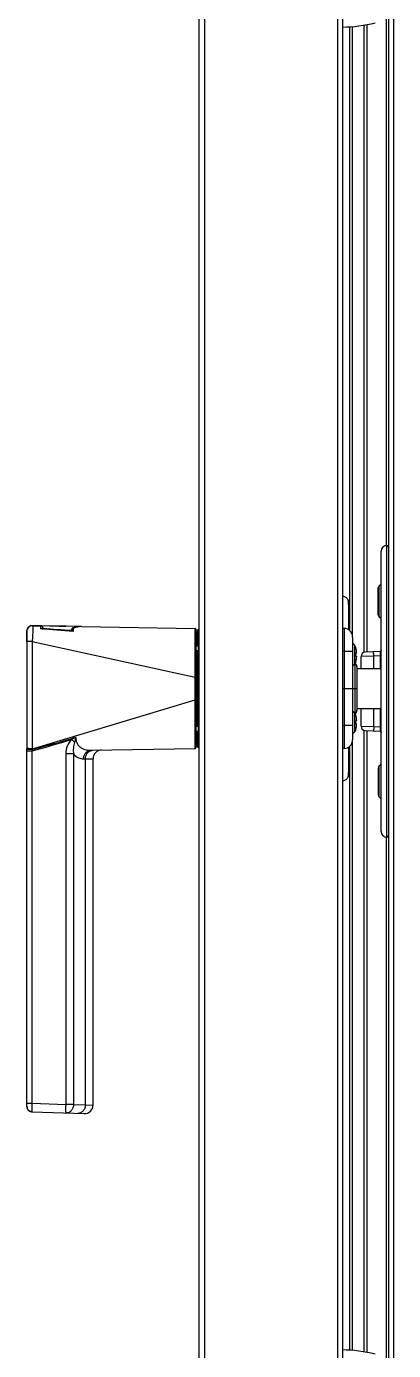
# Model space of a CAD drawing. Header units: millimetres. Extents: x -1319 to 3519, y -1539 to 2345.
# Drawn here: x -1319.3 to -1191.1, y 215.4 to 678.3 of the extents above; entities that cross this region are included whole.
import ezdxf

# ---------------------------------------------------------------- set-up
doc = ezdxf.new("R2010")
doc.units = ezdxf.units.MM
doc.header["$LTSCALE"] = 65.395
doc.layers.get('0').update_dxf_attribs({"linetype": 'CONTINUOUS'})

msp = doc.modelspace()

# ---------------------------------------------------------------- linework, layer by layer
at = {"linetype": 'Continuous'}
for p, q in [((-1258.94, -69.63), (-1258.94, 963.37)), ((-1257.14, 960.37), (-1257.14, -66.63)), ((-1210.74, 960.37), (-1210.74, -66.63)), ((-1208.94, 960.37), (-1208.94, -66.63)), ((-1192.94, 960.17), (-1192.94, -82.63)), ((-1191.14, 960.17), (-1191.14, -159.33)), ((-1193.64, 900.58), (-1193.64, 496.85)), ((-1206.44, 467.08), (-1206.44, 678.26)), ((-1205.44, 464.86), (-1205.44, 678.31)), ((-1201.44, 678.83), (-1201.44, 459.47)), ((-1200.44, 679.03), (-1200.44, 459.58)), ((-1193.44, 479.52), (-1193.44, 496.87)), ((-1195.44, 396.87), (-1195.44, 494.87)), ((-1196.44, 472.68), (-1196.44, 482.05)), ((-1196.12, 482.79), (-1195.44, 483.41)), ((-1196.12, 471.95), (-1196.12, 482.79)), ((-1206.98, 477.84), (-1206.98, 477.84)), ((-1193.44, 475.23), (-1193.44, 479.52)), ((-1193.44, 445.87), (-1193.44, 475.23)), ((-1317.22, 468.82), (-1317.21, 468.82)), ((-1317.19, 468.82), (-1314.67, 468.78)), ((-1314.14, 468.77), (-1317.19, 468.82)), ((-1314.38, 468.58), (-1314.37, 467.68)), ((-1311.25, 468.72), (-1314.14, 468.77)), ((-1314.05, 467.66), (-1314.05, 467.7)), ((-1313.48, 467.75), (-1313.48, 467.79)), ((-1308.34, 468.67), (-1311.25, 468.72)), ((-1307.91, 468.67), (-1305.7, 468.63)), ((-1300.64, 468.55), (-1305.28, 468.62)), ((-1300.13, 468.54), (-1260.39, 467.87)), ((-1208.4, 467.86), (-1208.94, 467.87)), ((-1196.12, 471.95), (-1195.44, 471.33)), ((-1195.44, 471.33), (-1196.12, 471.95)), ((-1319.25, 466.87), (-1319.28, 465.87)), ((-1319.28, 465.87), (-1319.26, 463.36)), ((-1319.22, 465.87), (-1319.28, 465.87)), ((-1319.24, 466.87), (-1319.27, 465.87)), ((-1319.27, 465.87), (-1319.24, 463.36)), ((-1319.26, 463.36), (-1319.22, 463.36)), ((-1319.21, 466.87), (-1319.25, 466.87)), ((-1319.22, 466.82), (-1319.22, 463.25)), ((-1319.22, 466.82), (-1319.22, 466.82)), ((-1319.21, 463.25), (-1319.21, 425.92)), ((-1317.31, 463.25), (-1319.21, 463.25)), ((-1317.31, 463.25), (-1317.31, 425.8)), ((-1317.31, 463.25), (-1260.41, 450.88)), ((-1303.54, 467.34), (-1303.54, 467.12)), ((-1303.08, 467.24), (-1303.07, 466.81)), ((-1303.01, 467.52), (-1303.02, 466.8)), ((-1260.04, 426.21), (-1260.04, 467.53)), ((-1259.74, 461.51), (-1259.74, 466.89)), ((-1259.24, 426.35), (-1259.24, 467.39)), ((-1259.24, 467.39), (-1258.94, 467.38)), ((-1205.44, 464.86), (-1205.44, 428.88)), ((-1260.38, 460.39), (-1260.37, 461.78)), ((-1260.38, 459.86), (-1260.38, 460.39)), ((-1260.04, 461.77), (-1259.74, 461.77)), ((-1259.74, 433.45), (-1259.74, 460.29)), ((-1208.4, 459.86), (-1208.94, 459.87)), ((-1208.4, 459.86), (-1208.4, 433.88)), ((-1205.44, 459.86), (-1208.4, 459.86)), ((-1204.58, 455.59), (-1204.58, 461.84)), ((-1204.33, 461.22), (-1204.58, 461.84)), ((-1204.35, 461.21), (-1204.33, 461.21)), ((-1204.35, 459.21), (-1204, 459.21)), ((-1195.65, 459.83), (-1201.02, 459.55)), ((-1195.68, 458.33), (-1198.02, 458.21)), ((-1195.68, 453.87), (-1195.68, 458.33)), ((-1195.44, 458.33), (-1195.68, 458.33)), ((-1260.04, 457.77), (-1259.74, 457.77)), ((-1204.69, 455.42), (-1204.69, 438.32)), ((-1204.33, 456.21), (-1204.58, 455.59)), ((-1204, 458.21), (-1204.35, 458.21)), ((-1204.33, 456.21), (-1204.35, 456.21)), ((-1203.94, 454.47), (-1203.94, 439.26)), ((-1203.94, 453.87), (-1195.44, 453.87)), ((-1203.94, 453.87), (-1195.44, 453.87)), ((-1198.02, 458.21), (-1202.44, 458.05)), ((-1202.44, 453.87), (-1202.44, 458.05)), ((-1198.02, 453.87), (-1198.02, 458.21)), ((-1260.41, 442.86), (-1260.41, 450.88)), ((-1260.41, 450.88), (-1260.04, 450.88)), ((-1208.69, 446.87), (-1208.4, 446.87)), ((-1208.4, 446.87), (-1203.94, 446.87)), ((-1193.44, 416.51), (-1193.44, 445.87)), ((-1317.24, 425.81), (-1260.41, 442.86)), ((-1260.41, 442.86), (-1260.04, 442.86)), ((-1203.94, 439.87), (-1195.44, 439.87)), ((-1203.94, 439.87), (-1195.44, 439.87)), ((-1202.44, 433.69), (-1202.44, 439.87)), ((-1198.02, 433.53), (-1198.02, 439.87)), ((-1195.68, 433.41), (-1195.68, 439.87)), ((-1260.04, 435.96), (-1259.74, 435.96)), ((-1204.58, 431.9), (-1204.58, 438.15)), ((-1204.33, 437.53), (-1204.58, 438.15)), ((-1204.35, 437.53), (-1204.33, 437.53)), ((-1204.35, 435.53), (-1204, 435.53)), ((-1260.37, 433.35), (-1260.37, 433.87)), ((-1260.04, 431.96), (-1259.74, 431.96)), ((-1259.74, 426.85), (-1259.74, 431.96)), ((-1208.4, 433.88), (-1208.94, 433.87)), ((-1205.44, 433.88), (-1208.4, 433.88)), ((-1204.33, 432.52), (-1204.58, 431.9)), ((-1204, 434.53), (-1204.35, 434.53)), ((-1204.33, 432.53), (-1204.35, 432.53)), ((-1202.44, 433.69), (-1198.02, 433.53)), ((-1201.44, 432.27), (-1201.44, 214.91)), ((-1201.02, 432.19), (-1195.65, 431.91)), ((-1200.44, 432.16), (-1200.44, 214.71)), ((-1198.02, 433.53), (-1195.68, 433.41)), ((-1195.44, 433.41), (-1195.68, 433.41)), ((-1195.61, 431.8), (-1195.53, 431.69)), ((-1319.22, 425.92), (-1319.22, 425.06)), ((-1319.21, 425.06), (-1319.21, 425.92)), ((-1258.94, 426.35), (-1259.24, 426.35)), ((-1206.44, 215.48), (-1206.44, 426.66)), ((-1205.44, 215.42), (-1205.44, 428.88)), ((-1319.21, 301.87), (-1319.21, 425.06)), ((-1319.21, 425.06), (-1317.32, 425.06)), ((-1317.32, 301.87), (-1317.32, 425.06)), ((-1305.6, 423.98), (-1305.6, 301.46)), ((-1302.84, 423.98), (-1305.6, 423.98)), ((-1302.84, 423.98), (-1302.84, 301.46)), ((-1299.33, 422.26), (-1298.7, 422.27)), ((-1298.7, 422.27), (-1296.03, 422.32)), ((-1298.7, 301.31), (-1298.7, 422.27)), ((-1296.79, 425.26), (-1260.39, 425.86)), ((-1296.79, 425.26), (-1260.39, 425.86)), ((-1296.03, 301.23), (-1296.03, 422.32)), ((-1208.4, 425.88), (-1208.94, 425.87)), ((-1196.44, 419.05), (-1196.44, 409.68)), ((-1196.12, 419.79), (-1195.44, 420.41)), ((-1196.12, 408.95), (-1196.12, 419.79)), ((-1193.44, 412.22), (-1193.44, 416.51)), ((-1193.44, 394.87), (-1193.44, 412.22)), ((-1196.12, 408.95), (-1195.44, 408.33)), ((-1195.44, 408.33), (-1196.12, 408.95)), ((-1193.64, 394.89), (-1193.64, 83.36)), ((-1319.24, 305.12), (-1319.24, 300.87)), ((-1319.24, 305.12), (-1319.24, 300.87)), ((-1319.21, 301.87), (-1317.32, 301.87)), ((-1317.32, 301.87), (-1305.6, 301.46)), ((-1302.84, 301.46), (-1305.6, 301.46)), ((-1302.84, 301.46), (-1298.7, 301.31)), ((-1298.7, 301.31), (-1296.03, 301.23)), ((-1319.24, 300.87), (-1319.24, 300.87)), ((-1319.24, 300.87), (-1319.22, 300.87)), ((-1317.31, 298.87), (-1317.31, 298.87)), ((-1317.29, 298.87), (-1299.13, 298.23))]:
    msp.add_line(p, q, dxfattribs=at)
for points in [[(-1314.14, 468.77), (-1314.23, 468.77), (-1314.29, 468.76)], [(-1195.66, 459.9), (-1195.74, 459.84), (-1195.79, 459.83)], [(-1195.51, 460.08), (-1195.58, 459.98), (-1195.66, 459.9)], [(-1195.44, 460.35), (-1195.44, 460.32), (-1195.46, 460.2), (-1195.51, 460.08)], [(-1195.78, 431.91), (-1195.7, 431.87), (-1195.61, 431.8)], [(-1195.53, 431.69), (-1195.47, 431.57), (-1195.44, 431.43), (-1195.44, 431.39)]]:
    msp.add_lwpolyline(points, dxfattribs=at)
for centre, radius, start, end in [((-1209.88, 728.36), 50.25, 271.0717, 284.2025), ((-1193.44, 494.87), 2, 90, 180), ((-1193.44, 496.37), 0.5, 0, 90), ((-1195.44, 482.05), 1, 132.5104, 180), ((-1217.4, 471.87), 12.01, 24.1714, 29.8618), ((-1195.44, 472.68), 1, 180, 227.4896), ((-1317.25, 466.82), 2, 89.0452, 178.5), ((-1317.24, 466.82), 2, 107.838, 178.5017), ((-1317.22, 466.82), 2, 89.0485, 179.9968), ((-1317.24, 466.82), 2, 105.7829, 107.8351), ((-1317.24, 466.81), 2.01, 89.4448, 105.7385), ((-1317.24, 466.84), 1.98, 89.0452, 89.4057), ((-1314.21, 468.39), 0.382, 126.7273, 132.1683), ((-1640.68, -3807.59), 4287.7, 85.48322, 85.63542), ((-1314.23, 468.41), 0.359, 98.9868, 101.7518), ((-1314.7, 467.47), 0.69, 16.2469, 20.2065), ((-1305.54, 452.39), 16.23, 89.0711, 89.9914), ((-1300.1, 462.89), 5.65, 95.3924, 97.2069), ((-1260.39, 467.53), 0.35, 0.0051, 89.0452), ((-1208.44, 464.86), 3, 0, 89.25), ((-1318.74, 463.37), 0.504, 180.5586, 196.8284), ((-1303.43, 466.7), 0.371, 16.7645, 26.6356), ((-1259.24, 466.89), 0.5, 89.5, 180), ((-1260.24, 462.32), 0.5, 293.6807, 360), ((-1205.95, 461.21), 1.5, 24.7199, 70.2058), ((-1210.96, 458.9), 7.01, 17.6944, 19.259), ((-1211.51, 458.71), 7.17, 356.0052, 3.9948), ((-1210.97, 458.9), 7.01, 16.1368, 17.6943), ((-1210.97, 458.9), 7.02, 15.8314, 16.1369), ((-1210.98, 458.9), 7.02, 14.5796, 15.8312), ((-1210.98, 458.9), 7.03, 14.0052, 14.5796), ((-1210.99, 458.89), 7.04, 13.0163, 14.0051), ((-1211, 458.89), 7.04, 12.2815, 13.0163), ((-1211.01, 458.89), 7.05, 11.4434, 12.2815), ((-1211.02, 458.89), 7.07, 10.5873, 11.4433), ((-1211.04, 458.88), 7.09, 9.8671, 10.5874), ((-1211.06, 458.88), 7.11, 8.8508, 9.8668), ((-1211.09, 458.88), 7.14, 8.2976, 8.8511), ((-1211.14, 458.87), 7.19, 6.7465, 8.296), ((-1208.18, 459.47), 4.18, 2.3499, 3.3845), ((-1208.22, 459.46), 4.22, 1.9491, 2.351), ((-1208.24, 459.46), 4.24, 1.3631, 1.9489), ((-1208.26, 459.46), 4.26, 0.8925, 1.3633), ((-1208.27, 459.46), 4.27, 0.4059, 0.8925), ((-1208.27, 459.46), 4.28, 359.4632, 0.406), ((-1208.27, 459.46), 4.27, 358.9086, 359.4634), ((-1208.25, 459.46), 4.26, 358.5224, 358.9085), ((-1208.23, 459.46), 4.24, 357.8841, 358.5227), ((-1208.21, 459.46), 4.21, 357.575, 357.8838), ((-1208.17, 459.46), 4.18, 356.6153, 357.576), ((-1200.94, 458.05), 1.5, 93, 180), ((-1195.69, 460.58), 0.75, 273, 289.6839), ((-1205.95, 456.21), 1.5, 289.7942, 335.2801), ((-1205.44, 454.47), 1.5, 0, 53.2681), ((-1210.96, 458.52), 7.01, 340.741, 342.3056), ((-1210.97, 458.53), 7.01, 342.3057, 343.8632), ((-1210.97, 458.53), 7.02, 343.8631, 344.1686), ((-1210.98, 458.53), 7.02, 344.1688, 345.4204), ((-1210.98, 458.53), 7.03, 345.4204, 345.9948), ((-1210.99, 458.53), 7.04, 345.9949, 346.9837), ((-1211, 458.53), 7.04, 346.9837, 347.7185), ((-1211.01, 458.54), 7.05, 347.7185, 348.5566), ((-1211.02, 458.54), 7.07, 348.5567, 349.4127), ((-1211.04, 458.54), 7.09, 349.4126, 350.1329), ((-1211.06, 458.55), 7.11, 350.1332, 351.1492), ((-1211.09, 458.55), 7.14, 351.1489, 351.7024), ((-1211.14, 458.56), 7.19, 351.704, 353.2535), ((-1208.17, 457.97), 4.18, 2.424, 3.3847), ((-1208.21, 457.97), 4.21, 2.1162, 2.425), ((-1208.23, 457.96), 4.24, 1.4773, 2.1159), ((-1208.25, 457.96), 4.26, 1.0915, 1.4776), ((-1208.27, 457.96), 4.27, 0.5366, 1.0914), ((-1208.27, 457.96), 4.28, 0.103, 0.5368), ((-1208.28, 457.96), 4.28, 359.594, 0.103), ((-1208.27, 457.96), 4.27, 359.1075, 359.5941), ((-1208.26, 457.96), 4.26, 358.6368, 359.1074), ((-1208.24, 457.96), 4.24, 358.0511, 358.637), ((-1208.22, 457.96), 4.22, 357.649, 358.0509), ((-1208.18, 457.96), 4.18, 356.6155, 357.6501), ((-1208.69, 447.12), 0.25, 180, 270), ((-1208.69, 446.62), 0.25, 90, 180), ((-4798.51, 422), 3538.17, 0.19225, 0.33769), ((-1205.95, 437.53), 1.5, 24.7199, 70.2058), ((-1205.44, 439.26), 1.5, 306.7319, 360), ((-1210.96, 435.21), 7.01, 17.6944, 19.259), ((-1211.51, 435.03), 7.17, 359.9987, 3.9948), ((-1210.97, 435.21), 7.01, 16.1368, 17.6943), ((-1210.97, 435.21), 7.02, 15.8314, 16.1369), ((-1210.98, 435.21), 7.02, 14.5796, 15.8312), ((-1210.98, 435.21), 7.03, 14.0052, 14.5796), ((-1210.99, 435.21), 7.04, 13.0163, 14.0051), ((-1211, 435.2), 7.04, 12.2815, 13.0163), ((-1211.01, 435.2), 7.05, 11.4434, 12.2815), ((-1211.02, 435.2), 7.07, 10.5873, 11.4433), ((-1211.04, 435.2), 7.09, 9.8671, 10.5874), ((-1211.06, 435.19), 7.11, 8.8508, 9.8668), ((-1211.09, 435.19), 7.14, 8.2976, 8.8511), ((-1211.14, 435.18), 7.19, 6.7465, 8.296), ((-1208.18, 435.78), 4.18, 2.3499, 3.3845), ((-1208.22, 435.78), 4.22, 1.9491, 2.351), ((-1208.24, 435.78), 4.24, 1.3631, 1.9489), ((-1208.26, 435.78), 4.26, 0.8925, 1.3633), ((-1208.27, 435.78), 4.27, 0.4059, 0.8925), ((-1208.27, 435.78), 4.28, 359.4632, 0.406), ((-1208.27, 435.78), 4.27, 358.9086, 359.4634), ((-1208.25, 435.77), 4.26, 358.5224, 358.9085), ((-1208.23, 435.77), 4.24, 357.8841, 358.5227), ((-1208.21, 435.77), 4.21, 357.575, 357.8838), ((-1208.17, 435.77), 4.18, 356.6153, 357.576), ((-1260.24, 431.42), 0.5, 0, 66.3193), ((-1205.95, 432.53), 1.5, 289.7942, 335.2801), ((-1211.51, 435.03), 7.17, 356.0052, 0.0013), ((-1210.96, 434.84), 7.01, 340.741, 342.3056), ((-1210.97, 434.84), 7.01, 342.3057, 343.8632), ((-1210.97, 434.84), 7.02, 343.8631, 344.1686), ((-1210.98, 434.84), 7.02, 344.1688, 345.4204), ((-1210.98, 434.84), 7.03, 345.4204, 345.9948), ((-1210.99, 434.84), 7.04, 345.9949, 346.9837), ((-1211, 434.85), 7.04, 346.9837, 347.7185), ((-1211.01, 434.85), 7.05, 347.7185, 348.5566), ((-1211.02, 434.85), 7.07, 348.5567, 349.4127), ((-1211.04, 434.85), 7.09, 349.4126, 350.1329), ((-1211.06, 434.86), 7.11, 350.1332, 351.1492), ((-1211.09, 434.86), 7.14, 351.1489, 351.7024), ((-1211.14, 434.87), 7.19, 351.704, 353.2535), ((-1208.17, 434.28), 4.18, 2.424, 3.3847), ((-1208.21, 434.28), 4.21, 2.1162, 2.425), ((-1208.23, 434.28), 4.24, 1.4773, 2.1159), ((-1208.25, 434.28), 4.26, 1.0915, 1.4776), ((-1208.27, 434.28), 4.27, 0.5366, 1.0914), ((-1208.27, 434.28), 4.28, 0.103, 0.5368), ((-1208.28, 434.28), 4.28, 359.594, 0.103), ((-1208.27, 434.28), 4.27, 359.1075, 359.5941), ((-1208.26, 434.28), 4.26, 358.6368, 359.1074), ((-1208.24, 434.27), 4.24, 358.0511, 358.637), ((-1208.22, 434.27), 4.22, 357.649, 358.0509), ((-1208.18, 434.27), 4.18, 356.6155, 357.6501), ((-1200.94, 433.69), 1.5, 180, 267), ((-1195.69, 431.16), 0.75, 70.3147, 86.9998), ((-1465.42, 964.52), 559.42, 285.351, 286.8309), ((-1251.22, 476.4), 70.48, 222.1895, 223.3194), ((-1260.39, 426.21), 0.35, 270.9547, 359.9928), ((-1259.24, 426.85), 0.5, 180, 270.5), ((-1208.44, 428.88), 3, 270.75, 360), ((-1267.98, 413.36), 50.71, 166.0295, 166.6582), ((-1298.33, 425.69), 18.98, 179.676, 180.2988), ((-1320.99, 424.69), 3.91, 13.4993, 16.6767), ((-1296.1, 422.94), 2.33, 106.6474, 111.3147), ((-1293.03, 422.32), 3, 90.9548, 180), ((-1217.4, 421.87), 12.01, 330.1382, 335.8305), ((-1195.44, 419.05), 1, 132.5104, 180), ((-1195.44, 409.68), 1, 180, 227.4896), ((-1193.44, 396.87), 2, 180, 270), ((-1193.44, 395.37), 0.5, 270, 360), ((-1299.03, 301.23), 3, 268, 360), ((-1317.23, 300.87), 2.01, 180.0444, 193.2585), ((-1317.24, 300.87), 2, 180, 268), ((-1317.22, 300.87), 2, 180.0029, 267.997), ((-1317.25, 300.87), 1.99, 193.256, 200.6188), ((-1317.24, 300.87), 2, 200.6405, 210.4294), ((-1317.24, 300.87), 2, 210.4373, 217.7349), ((-1317.23, 300.88), 2.01, 217.7535, 227.6159), ((-1317.24, 300.87), 2, 227.6188, 234.7885), ((-1317.24, 300.87), 2, 234.8108, 244.9305), ((-1317.24, 300.86), 1.99, 244.9366, 251.8963), ((-1317.24, 300.88), 2.01, 251.9269, 267.9441), ((-1209.88, 165.38), 50.25, 75.7975, 88.9283)]:
    msp.add_arc(centre, radius, start, end, dxfattribs=at)
msp.add_ellipse((-1317.22, 466.82), major_axis=(2, -0.03), ratio=0.999998, start_param=1.570796, end_param=3.158258, dxfattribs=at)
for points, knots in [([(-1208.94, 479.29), (-1208.74, 479.25), (-1208.33, 479.11), (-1207.79, 478.79), (-1207.33, 478.36), (-1207.08, 478.02), (-1206.98, 477.84)], [0, 0, 0, 0, 0.251869, 0.503334, 0.753601, 1, 1, 1, 1]), ([(-1206.8, 467.35), (-1206.78, 467.79), (-1206.74, 468.77), (-1206.7, 470.32), (-1206.69, 471.71), (-1206.7, 472.86), (-1206.71, 473.71), (-1206.73, 474.51), (-1206.75, 475.26), (-1206.78, 475.93), (-1206.81, 476.52), (-1206.84, 476.95), (-1206.87, 477.25), (-1206.89, 477.43), (-1206.91, 477.57), (-1206.93, 477.69), (-1206.96, 477.78), (-1206.97, 477.83), (-1206.98, 477.84)], [0, 0, 0, 0, 0.126222, 0.277972, 0.442502, 0.525247, 0.605977, 0.682986, 0.754648, 0.819451, 0.876031, 0.923205, 0.942953, 0.960003, 0.974275, 0.985708, 0.994272, 1, 1, 1, 1]), ([(-1317.19, 468.82), (-1317.17, 468.82), (-1317.15, 468.78), (-1317.13, 468.7), (-1317.11, 468.56), (-1317.1, 468.29), (-1317.09, 467.82), (-1317.1, 467.14), (-1317.13, 466.3), (-1317.17, 465.35), (-1317.24, 464.32), (-1317.29, 463.61), (-1317.31, 463.25)], [0, 0, 0, 0, 0.006916, 0.021882, 0.045918, 0.07902, 0.171366, 0.295612, 0.446933, 0.619327, 0.80611, 1, 1, 1, 1]), ([(-1314.38, 468.58), (-1314.4, 468.61), (-1314.48, 468.7), (-1314.59, 468.78), (-1314.67, 468.78)], [0, 0, 0, 0, 0.322255, 1, 1, 1, 1]), ([(-1314.44, 468.7), (-1314.41, 468.72), (-1314.36, 468.74), (-1314.32, 468.76), (-1314.3, 468.76)], [0, 0, 0, 0, 0.742384, 1, 1, 1, 1]), ([(-1314.12, 467.84), (-1314.14, 467.88), (-1314.21, 468), (-1314.3, 468.11), (-1314.38, 468.18)], [0, 0, 0, 0, 0.286272, 1, 1, 1, 1]), ([(-1313.54, 468.14), (-1313.58, 468.23), (-1313.66, 468.4), (-1313.81, 468.6), (-1313.97, 468.73), (-1314.09, 468.77), (-1314.14, 468.77)], [0, 0, 0, 0, 0.332709, 0.602684, 0.818118, 1, 1, 1, 1]), ([(-1314.05, 467.7), (-1314.06, 467.72), (-1314.08, 467.76), (-1314.1, 467.81), (-1314.12, 467.84)], [0, 0, 0, 0, 0.258935, 1, 1, 1, 1]), ([(-1314.05, 467.7), (-1314.03, 467.82), (-1313.9, 468.04), (-1313.66, 468.14), (-1313.54, 468.14)], [0, 0, 0, 0, 0.48906, 1, 1, 1, 1]), ([(-1313.88, 467.65), (-1313.83, 467.7), (-1313.7, 467.78), (-1313.55, 467.8), (-1313.48, 467.79)], [0, 0, 0, 0, 0.488058, 1, 1, 1, 1]), ([(-1313.84, 467.65), (-1313.81, 467.67), (-1313.71, 467.73), (-1313.57, 467.76), (-1313.48, 467.75)], [0, 0, 0, 0, 0.243893, 1, 1, 1, 1]), ([(-1313.48, 467.79), (-1313.48, 467.83), (-1313.48, 467.94), (-1313.5, 468.06), (-1313.54, 468.14)], [0, 0, 0, 0, 0.263348, 1, 1, 1, 1]), ([(-1313.49, 467.62), (-1313.49, 467.63), (-1313.48, 467.68), (-1313.48, 467.72), (-1313.48, 467.75)], [0, 0, 0, 0, 0.288342, 1, 1, 1, 1]), ([(-1305.54, 468.63), (-1305.75, 468.63), (-1306.21, 468.62), (-1306.92, 468.63), (-1307.64, 468.65), (-1308.11, 468.67), (-1308.34, 468.67)], [0, 0, 0, 0, 0.230996, 0.491575, 0.75759, 1, 1, 1, 1]), ([(-1303.1, 468.04), (-1303.14, 468.03), (-1303.22, 467.99), (-1303.32, 467.92), (-1303.4, 467.84), (-1303.45, 467.75), (-1303.48, 467.66), (-1303.51, 467.52), (-1303.53, 467.42), (-1303.54, 467.34)], [0, 0, 0, 0, 0.15799, 0.294537, 0.414705, 0.527048, 0.639194, 0.754753, 1, 1, 1, 1]), ([(-1303.23, 467.7), (-1303.26, 467.68), (-1303.32, 467.64), (-1303.41, 467.56), (-1303.48, 467.46), (-1303.52, 467.38), (-1303.54, 467.34)], [0, 0, 0, 0, 0.221834, 0.458181, 0.71764, 1, 1, 1, 1]), ([(-1303.1, 467.76), (-1303.12, 467.76), (-1303.16, 467.74), (-1303.2, 467.72), (-1303.23, 467.7)], [0, 0, 0, 0, 0.273316, 1, 1, 1, 1]), ([(-1302.52, 468.23), (-1302.56, 468.22), (-1302.76, 468.16), (-1302.95, 468.09), (-1303.1, 468.04)], [0, 0, 0, 0, 0.244748, 1, 1, 1, 1]), ([(-1302.93, 467.82), (-1302.93, 467.84), (-1302.96, 467.93), (-1303.03, 468.02), (-1303.1, 468.04)], [0, 0, 0, 0, 0.271609, 1, 1, 1, 1]), ([(-1302.93, 467.82), (-1302.94, 467.81), (-1303, 467.8), (-1303.06, 467.78), (-1303.1, 467.76)], [0, 0, 0, 0, 0.276201, 1, 1, 1, 1]), ([(-1302.49, 468.1), (-1302.63, 468.05), (-1302.84, 467.95), (-1302.99, 467.71), (-1303.01, 467.59), (-1303.01, 467.52)], [0, 0, 0, 0, 0.551442, 0.775772, 1, 1, 1, 1]), ([(-1300.64, 468.55), (-1300.94, 468.55), (-1301.58, 468.49), (-1302.19, 468.33), (-1302.52, 468.23)], [0, 0, 0, 0, 0.468441, 1, 1, 1, 1]), ([(-1300.81, 468.5), (-1300.94, 468.48), (-1301.51, 468.39), (-1302.07, 468.23), (-1302.49, 468.1)], [0, 0, 0, 0, 0.23155, 1, 1, 1, 1]), ([(-1300.13, 468.54), (-1300.17, 468.54), (-1300.34, 468.54), (-1300.51, 468.53), (-1300.63, 468.52)], [0, 0, 0, 0, 0.242519, 1, 1, 1, 1]), ([(-1260.37, 461.78), (-1260.37, 462.24), (-1260.37, 463.09), (-1260.37, 464.3), (-1260.37, 465.35), (-1260.37, 466.12), (-1260.37, 466.64), (-1260.37, 466.96), (-1260.37, 467.23), (-1260.38, 467.46), (-1260.38, 467.63), (-1260.38, 467.75), (-1260.38, 467.81), (-1260.38, 467.85), (-1260.39, 467.86), (-1260.38, 467.87), (-1260.39, 467.87)], [0, 0, 0, 0, 0.223335, 0.422588, 0.595233, 0.739122, 0.799742, 0.852567, 0.89745, 0.934295, 0.963011, 0.983531, 0.990717, 0.995853, 0.998943, 1, 1, 1, 1]), ([(-1208.4, 467.86), (-1208.4, 467.86), (-1208.4, 467.86), (-1208.4, 467.85), (-1208.4, 467.84), (-1208.4, 467.82), (-1208.4, 467.8), (-1208.4, 467.76), (-1208.4, 467.7), (-1208.39, 467.62), (-1208.39, 467.51), (-1208.39, 467.39), (-1208.39, 467.19), (-1208.39, 466.89), (-1208.39, 466.49), (-1208.39, 466.03), (-1208.39, 465.5), (-1208.39, 464.92), (-1208.39, 464.29), (-1208.39, 463.62), (-1208.39, 462.66), (-1208.4, 461.4), (-1208.4, 460.38), (-1208.4, 459.86)], [0, 0, 0, 0, 0.000325, 0.001238, 0.002748, 0.004858, 0.007566, 0.010872, 0.019267, 0.030024, 0.043117, 0.058514, 0.076179, 0.118137, 0.168586, 0.227041, 0.29294, 0.365647, 0.444464, 0.52863, 0.617335, 0.804913, 1, 1, 1, 1]), ([(-1319.22, 466.82), (-1319.22, 466.82), (-1319.22, 466.81), (-1319.22, 466.8), (-1319.22, 466.78), (-1319.22, 466.74), (-1319.22, 466.66), (-1319.22, 466.54), (-1319.22, 466.39), (-1319.22, 466.21), (-1319.22, 466), (-1319.22, 465.67), (-1319.21, 465.21), (-1319.21, 464.6), (-1319.21, 463.94), (-1319.21, 463.49), (-1319.21, 463.25)], [0, 0, 0, 0, 0.001201, 0.004773, 0.010717, 0.019031, 0.042753, 0.07575, 0.117741, 0.168337, 0.227026, 0.293235, 0.445374, 0.618496, 0.805776, 1, 1, 1, 1]), ([(-1303.56, 466.85), (-1303.55, 466.9), (-1303.54, 466.99), (-1303.54, 467.08), (-1303.54, 467.12)], [0, 0, 0, 0, 0.562593, 1, 1, 1, 1]), ([(-1303.54, 467.34), (-1303.51, 467.39), (-1303.45, 467.46), (-1303.37, 467.53), (-1303.3, 467.57), (-1303.24, 467.58), (-1303.19, 467.56), (-1303.14, 467.52), (-1303.11, 467.46), (-1303.08, 467.37), (-1303.08, 467.29), (-1303.08, 467.24)], [0, 0, 0, 0, 0.224016, 0.325021, 0.418758, 0.509305, 0.559865, 0.623803, 0.711695, 0.812888, 1, 1, 1, 1]), ([(-1303.21, 466.99), (-1303.23, 467.01), (-1303.33, 467.08), (-1303.45, 467.12), (-1303.54, 467.12)], [0, 0, 0, 0, 0.241057, 1, 1, 1, 1]), ([(-1303.1, 466.87), (-1303.12, 466.9), (-1303.15, 466.95), (-1303.19, 466.99), (-1303.21, 466.99)], [0, 0, 0, 0, 0.743769, 1, 1, 1, 1]), ([(-1303.08, 467.24), (-1303.08, 467.24), (-1303.07, 467.24), (-1303.06, 467.24), (-1303.04, 467.24), (-1303.03, 467.24), (-1303.02, 467.24)], [0, 0, 0, 0, 0.064916, 0.253748, 0.56601, 1, 1, 1, 1]), ([(-1260.41, 450.88), (-1260.41, 451.66), (-1260.39, 454.65), (-1260.38, 457.65), (-1260.38, 459.86)], [0, 0, 0, 0, 0.26189, 1, 1, 1, 1]), ([(-1198.02, 458.21), (-1198.03, 458.3), (-1198.04, 458.5), (-1198.05, 458.77), (-1198.06, 459.03), (-1198.07, 459.25), (-1198.07, 459.42), (-1198.08, 459.52), (-1198.08, 459.59), (-1198.08, 459.63), (-1198.08, 459.67), (-1198.07, 459.69), (-1198.08, 459.71), (-1198.07, 459.71)], [0, 0, 0, 0, 0.194859, 0.382573, 0.555333, 0.706737, 0.831065, 0.881483, 0.923444, 0.956525, 0.980387, 0.994878, 1, 1, 1, 1]), ([(-1195.68, 458.33), (-1195.68, 458.43), (-1195.67, 458.62), (-1195.66, 458.9), (-1195.66, 459.15), (-1195.66, 459.38), (-1195.65, 459.54), (-1195.65, 459.65), (-1195.65, 459.71), (-1195.65, 459.76), (-1195.65, 459.8), (-1195.65, 459.82), (-1195.65, 459.83), (-1195.65, 459.83)], [0, 0, 0, 0, 0.194805, 0.382358, 0.555193, 0.706825, 0.831308, 0.881818, 0.92381, 0.956909, 0.980761, 0.995154, 1, 1, 1, 1]), ([(-1260.39, 425.86), (-1260.38, 425.86), (-1260.38, 425.88), (-1260.38, 425.89), (-1260.38, 425.92), (-1260.38, 425.99), (-1260.37, 426.1), (-1260.37, 426.27), (-1260.37, 426.5), (-1260.37, 426.77), (-1260.36, 427.09), (-1260.36, 427.61), (-1260.36, 428.38), (-1260.36, 429.43), (-1260.36, 430.64), (-1260.36, 431.51), (-1260.36, 431.96)], [0, 0, 0, 0, 0.001068, 0.004108, 0.009156, 0.016221, 0.036431, 0.064781, 0.101246, 0.145768, 0.198286, 0.258685, 0.402441, 0.575443, 0.775508, 1, 1, 1, 1]), ([(-1260.36, 431.96), (-1260.36, 432.08), (-1260.36, 432.54), (-1260.37, 433), (-1260.37, 433.35)], [0, 0, 0, 0, 0.242867, 1, 1, 1, 1]), ([(-1208.4, 433.88), (-1208.4, 433.36), (-1208.4, 432.34), (-1208.39, 431.08), (-1208.39, 430.12), (-1208.39, 429.45), (-1208.39, 428.82), (-1208.39, 428.24), (-1208.39, 427.71), (-1208.39, 427.25), (-1208.39, 426.84), (-1208.39, 426.55), (-1208.39, 426.35), (-1208.39, 426.23), (-1208.39, 426.12), (-1208.4, 426.04), (-1208.4, 425.98), (-1208.4, 425.94), (-1208.4, 425.92), (-1208.4, 425.9), (-1208.4, 425.89), (-1208.4, 425.88), (-1208.4, 425.88), (-1208.4, 425.88)], [0, 0, 0, 0, 0.195086, 0.382664, 0.471369, 0.555535, 0.634352, 0.707059, 0.772958, 0.831413, 0.881862, 0.92382, 0.941485, 0.956883, 0.969975, 0.980733, 0.989128, 0.992434, 0.995142, 0.997252, 0.998762, 0.999675, 1, 1, 1, 1]), ([(-1198.02, 433.53), (-1198.03, 433.43), (-1198.04, 433.24), (-1198.05, 432.97), (-1198.06, 432.71), (-1198.07, 432.49), (-1198.07, 432.32), (-1198.08, 432.22), (-1198.08, 432.15), (-1198.08, 432.1), (-1198.08, 432.07), (-1198.07, 432.05), (-1198.08, 432.03), (-1198.07, 432.03)], [0, 0, 0, 0, 0.194859, 0.382573, 0.555333, 0.706737, 0.831065, 0.881483, 0.923444, 0.956525, 0.980387, 0.994878, 1, 1, 1, 1]), ([(-1195.65, 431.91), (-1195.65, 431.91), (-1195.65, 431.92), (-1195.65, 431.94), (-1195.65, 431.98), (-1195.65, 432.02), (-1195.65, 432.09), (-1195.65, 432.2), (-1195.66, 432.36), (-1195.66, 432.59), (-1195.66, 432.84), (-1195.67, 433.12), (-1195.68, 433.31), (-1195.68, 433.41)], [0, 0, 0, 0, 0.004846, 0.019239, 0.043091, 0.076189, 0.118182, 0.168691, 0.293175, 0.444806, 0.617642, 0.805195, 1, 1, 1, 1]), ([(-1317.31, 425.8), (-1317.56, 425.8), (-1317.91, 425.81), (-1318.36, 425.82), (-1318.65, 425.84), (-1318.87, 425.85), (-1319.05, 425.87), (-1319.15, 425.89), (-1319.21, 425.91), (-1319.21, 425.92)], [0, 0, 0, 0, 0.384028, 0.555885, 0.705922, 0.828825, 0.920324, 0.977461, 1, 1, 1, 1]), ([(-1319.21, 425.92), (-1319.21, 425.9), (-1319.16, 425.85), (-1318.98, 425.77), (-1318.6, 425.68), (-1318.01, 425.62), (-1317.56, 425.6), (-1317.31, 425.59)], [0, 0, 0, 0, 0.033521, 0.094968, 0.309626, 0.625507, 1, 1, 1, 1]), ([(-1317.19, 425.6), (-1314.94, 426.15), (-1310.46, 427.33), (-1306, 428.59), (-1303.77, 429.23)], [0, 0, 0, 0, 0.500021, 1, 1, 1, 1]), ([(-1303.44, 429.06), (-1304.13, 428.43), (-1305.23, 426.82), (-1305.6, 424.92), (-1305.6, 423.98)], [0, 0, 0, 0, 0.499431, 1, 1, 1, 1]), ([(-1302.03, 429.74), (-1302.17, 429.7), (-1302.39, 429.62), (-1302.69, 429.55), (-1302.92, 429.49), (-1303.14, 429.43), (-1303.42, 429.3), (-1303.62, 429.17), (-1303.77, 429.13)], [0, 0, 0, 0, 0.249893, 0.375201, 0.500739, 0.625565, 0.750341, 1, 1, 1, 1]), ([(-1302.49, 428.04), (-1302.67, 427.38), (-1302.97, 426.04), (-1302.96, 424.65), (-1302.84, 423.98)], [0, 0, 0, 0, 0.500012, 1, 1, 1, 1]), ([(-1302.03, 429.74), (-1302.11, 429.45), (-1302.27, 428.89), (-1302.42, 428.32), (-1302.49, 428.04)], [0, 0, 0, 0, 0.50457, 1, 1, 1, 1]), ([(-1302.03, 429.74), (-1302.04, 429.32), (-1301.99, 428.52), (-1301.58, 427.44), (-1300.92, 426.62), (-1299.91, 425.87), (-1298.51, 425.35), (-1297.35, 425.25), (-1296.79, 425.26)], [0, 0, 0, 0, 0.159187, 0.305151, 0.43665, 0.558115, 0.784086, 1, 1, 1, 1]), ([(-1206.98, 415.89), (-1206.97, 415.91), (-1206.96, 415.96), (-1206.93, 416.05), (-1206.91, 416.16), (-1206.89, 416.31), (-1206.87, 416.49), (-1206.84, 416.78), (-1206.81, 417.21), (-1206.78, 417.8), (-1206.75, 418.48), (-1206.73, 419.23), (-1206.71, 420.03), (-1206.7, 420.87), (-1206.69, 422.02), (-1206.7, 423.42), (-1206.74, 424.97), (-1206.78, 425.94), (-1206.8, 426.39)], [0, 0, 0, 0, 0.005708, 0.014253, 0.025668, 0.039923, 0.056959, 0.076694, 0.123848, 0.180416, 0.245213, 0.316876, 0.393891, 0.474633, 0.557393, 0.721961, 0.873749, 1, 1, 1, 1]), ([(-1302.84, 423.98), (-1302.39, 423.42), (-1301.32, 422.52), (-1299.95, 422.25), (-1299.33, 422.26)], [0, 0, 0, 0, 0.538324, 1, 1, 1, 1]), ([(-1299.33, 422.26), (-1299.34, 422.64), (-1299.21, 423.4), (-1298.66, 424.39), (-1297.82, 425.08), (-1297.12, 425.25), (-1296.79, 425.26)], [0, 0, 0, 0, 0.266375, 0.523293, 0.766628, 1, 1, 1, 1]), ([(-1298.7, 422.27), (-1298.71, 422.87), (-1298.47, 423.8), (-1297.7, 424.71), (-1297.21, 425.01), (-1296.95, 425.11)], [0, 0, 0, 0, 0.516029, 0.763262, 1, 1, 1, 1]), ([(-1206.98, 415.89), (-1207.08, 415.72), (-1207.33, 415.38), (-1207.79, 414.95), (-1208.33, 414.63), (-1208.74, 414.49), (-1208.94, 414.44)], [0, 0, 0, 0, 0.246341, 0.496544, 0.748019, 1, 1, 1, 1]), ([(-1319.22, 300.87), (-1319.21, 300.87), (-1319.22, 300.88), (-1319.21, 300.89), (-1319.22, 300.91), (-1319.21, 300.96), (-1319.21, 301.05), (-1319.21, 301.17), (-1319.21, 301.32), (-1319.21, 301.55), (-1319.21, 301.74), (-1319.21, 301.87)], [0, 0, 0, 0, 0.004806, 0.019167, 0.042973, 0.075986, 0.168303, 0.292612, 0.444169, 0.617108, 1, 1, 1, 1]), ([(-1317.31, 298.94), (-1317.32, 299.07), (-1317.33, 299.42), (-1317.34, 300.07), (-1317.34, 300.91), (-1317.33, 301.54), (-1317.32, 301.87)], [0, 0, 0, 0, 0.131891, 0.360839, 0.661393, 1, 1, 1, 1]), ([(-1305.6, 301.46), (-1305.6, 301.26), (-1305.62, 300.88), (-1305.63, 300.33), (-1305.63, 299.81), (-1305.63, 299.37), (-1305.62, 299), (-1305.6, 298.75), (-1305.59, 298.6), (-1305.58, 298.52), (-1305.57, 298.48), (-1305.55, 298.46), (-1305.55, 298.46)], [0, 0, 0, 0, 0.194179, 0.381014, 0.553088, 0.704014, 0.827983, 0.920339, 0.953584, 0.977811, 0.992997, 1, 1, 1, 1]), ([(-1302.84, 301.46), (-1302.85, 301.06), (-1302.99, 300.28), (-1303.58, 299.27), (-1304.48, 298.59), (-1305.2, 298.45), (-1305.55, 298.46)], [0, 0, 0, 0, 0.266322, 0.523635, 0.767049, 1, 1, 1, 1]), ([(-1298.7, 301.31), (-1298.71, 300.92), (-1298.85, 300.13), (-1299.44, 299.13), (-1300.34, 298.45), (-1301.06, 298.3), (-1301.41, 298.31)], [0, 0, 0, 0, 0.266334, 0.523627, 0.767032, 1, 1, 1, 1]), ([(-1317.29, 298.87), (-1317.29, 298.87), (-1317.3, 298.9), (-1317.3, 298.93), (-1317.31, 298.94)], [0, 0, 0, 0, 0.278421, 1, 1, 1, 1])]:
    msp.add_open_spline(points, degree=3, knots=knots, dxfattribs=at)
for points in [[(-1303.54, 467.12), (-1306.85, 467.33), (-1310.16, 467.54), (-1313.48, 467.75)], [(-1303.77, 429.23), (-1303.77, 429.2), (-1303.77, 429.16), (-1303.77, 429.13)], [(-1302.03, 429.74), (-1302.5, 429.53), (-1302.97, 429.31), (-1303.44, 429.06)], [(-1317.24, 425.81), (-1317.27, 425.8), (-1317.29, 425.8), (-1317.31, 425.8)], [(-1317.31, 425.59), (-1317.27, 425.59), (-1317.23, 425.6), (-1317.19, 425.6)], [(-1296.77, 425.17), (-1296.57, 425.23), (-1296.36, 425.26), (-1296.16, 425.27)]]:
    msp.add_open_spline(points, degree=3, dxfattribs=at)

doc.saveas('drawing.dxf')
